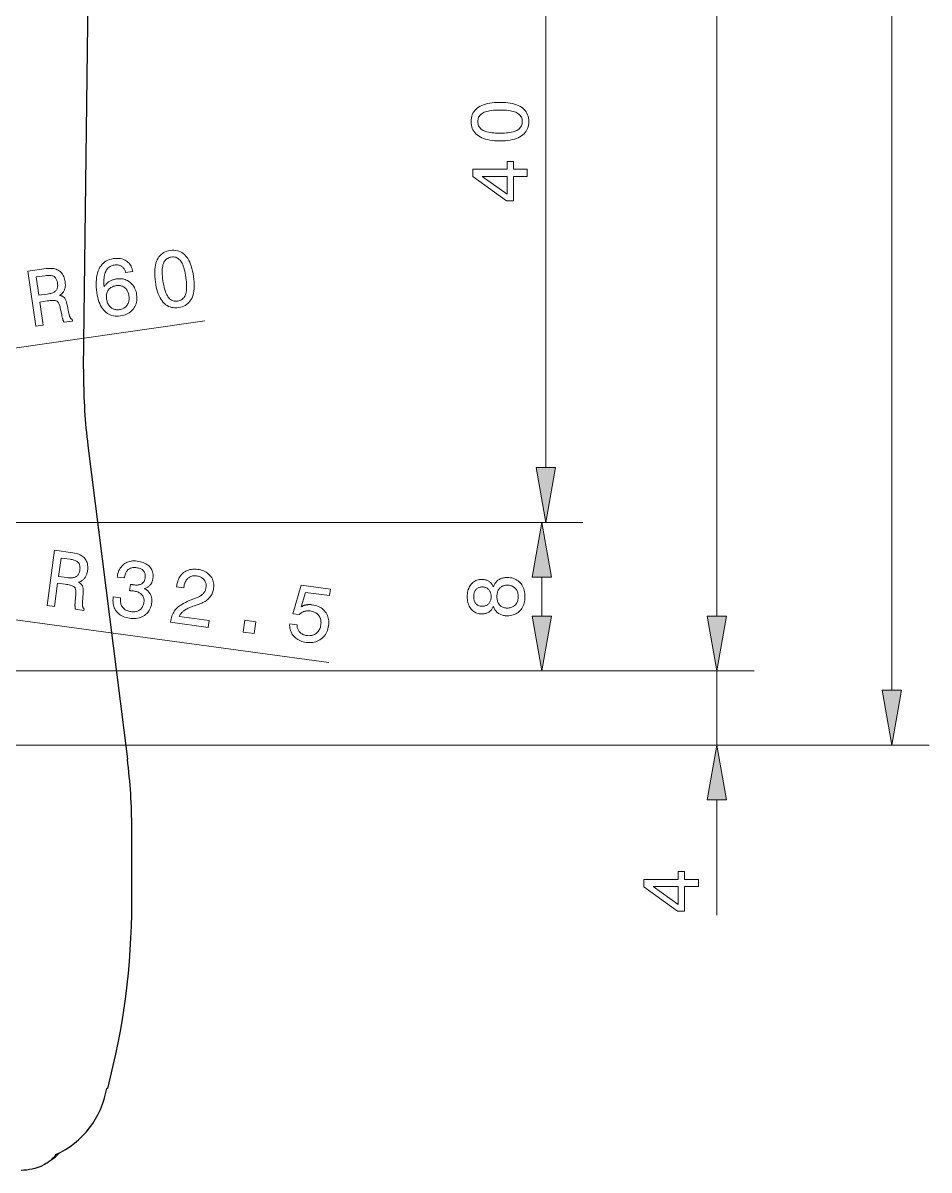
# Model space of a CAD drawing. Extents: x 0 to 297, y 0 to 529.
# Drawn here: x 182.6 to 231.4, y 113.3 to 175.1 of the extents above; entities that cross this region are included whole.
import ezdxf

# ---------------------------------------------------------------- set-up
doc = ezdxf.new("R2010")
doc.units = 0

msp = doc.modelspace()

# ---------------------------------------------------------------- linework, layer by layer
at = {"color": 7, "lineweight": 13}
for p, q in [((220.009, 143.185), (220.009, 359.276)), ((229.435, 139.185), (229.435, 359.276)), ((210.787, 151.185), (210.787, 185.276)), ((176.311, 148.23), (212.577, 148.23)), ((176.311, 148.23), (212.787, 148.23)), ((178.94, 143.432), (199.103, 140.677)), ((175.261, 140.23), (222.009, 140.23)), ((175.261, 140.23), (212.577, 140.23)), ((175.261, 140.23), (222.009, 140.23)), ((169.97, 136.23), (222.009, 136.23)), ((169.97, 136.23), (231.435, 136.23))]:
    msp.add_line(p, q, dxfattribs=at)
at = {"color": 7, "lineweight": 30}
msp.add_line((185.889, 156.504), (186.986, 244.63), dxfattribs=at)
at = {"color": 7, "lineweight": 13, "ltscale": 0.348151}
msp.add_line((178.635, 157.12), (192.422, 159.086), dxfattribs=at)
at = {"color": 7, "lineweight": 30, "ltscale": 0.009341}
msp.add_line((185.889, 156.504), (185.886, 156.13), dxfattribs=at)
at = {"color": 7, "lineweight": 30, "ltscale": 0.425823}
msp.add_line((186.122, 152.38), (188.251, 135.481), dxfattribs=at)
at = {"color": 7, "lineweight": 13, "ltscale": 0.052279}
msp.add_line((210.577, 143.185), (210.577, 145.276), dxfattribs=at)
at = {"color": 7, "lineweight": 13, "ltscale": 0.051139}
msp.add_line((220.009, 143.185), (220.009, 145.23), dxfattribs=at)
at = {"color": 7, "lineweight": 13, "ltscale": 0.1}
msp.add_line((220.009, 136.23), (220.009, 140.23), dxfattribs=at)
at = {"color": 7, "lineweight": 13, "ltscale": 0.155188}
msp.add_line((220.009, 127.068), (220.009, 133.276), dxfattribs=at)
at = {"color": 7, "lineweight": 30, "ltscale": 0.1}
msp.add_line((188.486, 127.73), (188.486, 131.73), dxfattribs=at)
at = {"color": 7, "lineweight": 30, "ltscale": 0.00125}
msp.add_line((187.186, 117.73), (187.136, 117.73), dxfattribs=at)
at = {"color": 7, "lineweight": 30, "ltscale": 0.000974163}
msp.add_line((184.371, 114.131), (184.394, 114.162), dxfattribs=at)
at = {"color": 7, "lineweight": 13}
for points in [[(208.324, 168.788), (208.175, 168.791), (208.034, 168.799), (207.9, 168.812), (207.773, 168.831), (207.653, 168.855), (207.541, 168.884), (207.436, 168.919), (207.339, 168.958), (207.248, 169.004), (207.165, 169.054), (207.09, 169.11), (207.022, 169.17), (206.962, 169.235), (206.911, 169.305), (206.867, 169.38), (206.831, 169.46), (206.804, 169.545), (206.784, 169.634), (206.772, 169.729), (206.768, 169.828), (206.772, 169.928), (206.784, 170.023), (206.803, 170.113), (206.831, 170.198), (206.866, 170.278), (206.91, 170.353), (206.961, 170.423), (207.02, 170.488), (207.087, 170.548), (207.162, 170.603), (207.245, 170.652), (207.335, 170.697), (207.432, 170.736), (207.537, 170.771), (207.65, 170.799), (207.769, 170.823), (207.897, 170.841), (208.032, 170.855), (208.174, 170.862), (208.324, 170.865), (208.473, 170.862), (208.615, 170.855), (208.749, 170.841), (208.876, 170.823), (208.996, 170.799), (209.108, 170.771), (209.212, 170.736), (209.309, 170.697), (209.399, 170.652), (209.481, 170.603), (209.556, 170.548), (209.622, 170.488), (209.681, 170.423), (209.732, 170.353), (209.775, 170.278), (209.81, 170.198), (209.838, 170.113), (209.857, 170.023), (209.869, 169.928), (209.873, 169.828), (209.869, 169.729), (209.857, 169.634), (209.838, 169.545), (209.81, 169.46), (209.775, 169.38), (209.731, 169.305), (209.68, 169.235), (209.621, 169.17), (209.554, 169.11), (209.479, 169.054), (209.396, 169.004), (209.307, 168.958), (209.209, 168.919), (209.105, 168.884), (208.993, 168.855), (208.874, 168.831), (208.747, 168.812), (208.613, 168.799), (208.472, 168.791)], [(208.324, 169.202), (208.444, 169.203), (208.558, 169.208), (208.666, 169.215), (208.766, 169.226), (208.86, 169.24), (208.948, 169.256), (209.029, 169.276), (209.103, 169.299), (209.17, 169.325), (209.231, 169.353), (209.286, 169.385), (209.335, 169.421), (209.378, 169.46), (209.415, 169.502), (209.447, 169.548), (209.473, 169.597), (209.493, 169.65), (209.507, 169.706), (209.516, 169.765), (209.519, 169.828), (209.516, 169.891), (209.508, 169.951), (209.493, 170.007), (209.473, 170.059), (209.448, 170.108), (209.417, 170.154), (209.38, 170.196), (209.337, 170.235), (209.288, 170.27), (209.234, 170.301), (209.174, 170.329), (209.107, 170.355), (209.033, 170.377), (208.952, 170.396), (208.864, 170.413), (208.77, 170.426), (208.669, 170.436), (208.56, 170.444), (208.445, 170.448), (208.324, 170.45), (208.201, 170.448), (208.086, 170.444), (207.978, 170.436), (207.876, 170.426), (207.781, 170.413), (207.693, 170.396), (207.612, 170.377), (207.538, 170.355), (207.471, 170.329), (207.411, 170.301), (207.357, 170.27), (207.308, 170.235), (207.266, 170.196), (207.229, 170.154), (207.197, 170.108), (207.172, 170.059), (207.152, 170.007), (207.138, 169.951), (207.129, 169.891), (207.126, 169.828), (207.129, 169.765), (207.138, 169.706), (207.152, 169.65), (207.172, 169.597), (207.198, 169.548), (207.23, 169.502), (207.267, 169.46), (207.31, 169.421), (207.359, 169.385), (207.414, 169.353), (207.475, 169.325), (207.542, 169.299), (207.617, 169.276), (207.698, 169.256), (207.785, 169.24), (207.88, 169.226), (207.981, 169.215), (208.088, 169.208), (208.203, 169.203)], [(209.787, 166.868), (209.045, 166.868), (209.045, 165.55), (208.665, 165.55), (206.854, 166.864), (206.854, 167.256), (208.699, 167.256), (208.699, 167.684), (209.045, 167.684), (209.045, 167.256), (209.787, 167.256)], [(208.699, 165.913), (208.699, 166.868), (207.356, 166.868)], [(189.756, 161.194), (189.738, 161.341), (189.725, 161.482), (189.72, 161.617), (189.72, 161.745), (189.727, 161.867), (189.74, 161.982), (189.759, 162.091), (189.785, 162.193), (189.817, 162.289), (189.855, 162.378), (189.9, 162.461), (189.95, 162.536), (190.006, 162.604), (190.068, 162.665), (190.136, 162.719), (190.21, 162.766), (190.29, 162.805), (190.376, 162.838), (190.468, 162.863), (190.565, 162.881), (190.665, 162.891), (190.76, 162.893), (190.852, 162.886), (190.94, 162.871), (191.024, 162.847), (191.105, 162.814), (191.181, 162.774), (191.254, 162.724), (191.323, 162.666), (191.388, 162.6), (191.449, 162.525), (191.506, 162.442), (191.559, 162.351), (191.607, 162.252), (191.652, 162.145), (191.692, 162.03), (191.728, 161.906), (191.76, 161.775), (191.788, 161.635), (191.812, 161.487), (191.83, 161.339), (191.842, 161.197), (191.848, 161.062), (191.848, 160.934), (191.842, 160.812), (191.829, 160.697), (191.81, 160.589), (191.785, 160.487), (191.753, 160.392), (191.715, 160.304), (191.671, 160.223), (191.621, 160.148), (191.565, 160.081), (191.503, 160.02), (191.435, 159.967), (191.361, 159.921), (191.281, 159.882), (191.194, 159.85), (191.102, 159.824), (191.004, 159.806), (190.905, 159.796), (190.81, 159.795), (190.718, 159.802), (190.631, 159.817), (190.547, 159.841), (190.466, 159.873), (190.39, 159.914), (190.317, 159.963), (190.248, 160.021), (190.182, 160.088), (190.12, 160.162), (190.063, 160.245), (190.01, 160.335), (189.961, 160.434), (189.916, 160.54), (189.876, 160.655), (189.839, 160.778), (189.807, 160.908), (189.78, 161.047)], [(188.543, 161.753), (188.151, 161.697), (188.139, 161.742), (188.124, 161.784), (188.108, 161.823), (188.09, 161.86), (188.07, 161.894), (188.048, 161.926), (188.024, 161.955), (187.998, 161.982), (187.97, 162.006), (187.94, 162.028), (187.908, 162.047), (187.874, 162.064), (187.839, 162.077), (187.802, 162.088), (187.763, 162.096), (187.723, 162.102), (187.681, 162.105), (187.637, 162.105), (187.592, 162.102), (187.544, 162.096), (187.481, 162.085), (187.422, 162.068), (187.366, 162.046), (187.314, 162.02), (187.266, 161.989), (187.222, 161.952), (187.182, 161.911), (187.145, 161.865), (187.113, 161.814), (187.084, 161.758), (187.059, 161.697), (187.037, 161.631), (187.019, 161.56), (187.005, 161.484), (186.994, 161.403), (186.988, 161.316), (186.984, 161.225), (186.985, 161.128), (186.989, 161.026), (186.997, 160.919), (187.018, 160.954), (187.04, 160.988), (187.064, 161.02), (187.089, 161.051), (187.116, 161.081), (187.143, 161.109), (187.173, 161.135), (187.203, 161.161), (187.235, 161.185), (187.268, 161.207), (187.302, 161.228), (187.337, 161.248), (187.374, 161.266), (187.411, 161.282), (187.45, 161.297), (187.49, 161.31), (187.531, 161.322), (187.573, 161.333), (187.616, 161.341), (187.66, 161.348), (187.743, 161.357), (187.824, 161.361), (187.902, 161.358), (187.978, 161.35), (188.051, 161.335), (188.122, 161.315), (188.191, 161.289), (188.257, 161.257), (188.321, 161.219), (188.383, 161.176), (188.441, 161.127), (188.494, 161.074), (188.542, 161.017), (188.586, 160.956), (188.625, 160.891), (188.659, 160.821), (188.688, 160.747), (188.713, 160.669), (188.732, 160.587), (188.747, 160.5), (188.757, 160.413), (188.761, 160.329), (188.758, 160.246), (188.75, 160.167), (188.735, 160.09), (188.714, 160.015), (188.688, 159.943), (188.655, 159.873), (188.616, 159.806), (188.571, 159.742), (188.521, 159.681), (188.467, 159.625), (188.409, 159.575), (188.346, 159.529), (188.279, 159.488), (188.208, 159.453), (188.133, 159.422), (188.053, 159.397), (187.969, 159.377), (187.881, 159.361), (187.779, 159.35), (187.68, 159.347), (187.586, 159.352), (187.495, 159.365), (187.408, 159.386), (187.325, 159.414), (187.245, 159.451), (187.17, 159.495), (187.098, 159.548), (187.03, 159.608), (186.967, 159.676), (186.908, 159.751), (186.854, 159.833), (186.804, 159.923), (186.759, 160.019), (186.719, 160.123), (186.683, 160.234), (186.652, 160.352), (186.626, 160.478), (186.604, 160.61), (186.585, 160.766), (186.573, 160.916), (186.567, 161.06), (186.569, 161.197), (186.577, 161.328), (186.593, 161.452), (186.615, 161.57), (186.644, 161.682), (186.68, 161.788), (186.724, 161.887), (186.773, 161.979), (186.829, 162.062), (186.89, 162.138), (186.958, 162.206), (187.031, 162.265), (187.111, 162.317), (187.196, 162.36), (187.288, 162.395), (187.385, 162.423), (187.489, 162.442), (187.572, 162.452), (187.652, 162.457), (187.73, 162.457), (187.804, 162.452), (187.876, 162.442), (187.944, 162.428), (188.01, 162.409), (188.072, 162.385), (188.132, 162.356), (188.188, 162.322), (188.242, 162.284), (188.291, 162.242), (188.336, 162.196), (188.378, 162.145), (188.415, 162.09), (188.449, 162.031), (188.478, 161.968), (188.504, 161.901), (188.525, 161.829)], [(190.165, 161.252), (190.184, 161.133), (190.204, 161.021), (190.227, 160.915), (190.252, 160.817), (190.278, 160.726), (190.307, 160.642), (190.338, 160.565), (190.371, 160.494), (190.406, 160.431), (190.443, 160.375), (190.483, 160.325), (190.525, 160.282), (190.57, 160.245), (190.617, 160.214), (190.666, 160.189), (190.719, 160.17), (190.774, 160.158), (190.831, 160.151), (190.891, 160.151), (190.954, 160.157), (191.016, 160.169), (191.074, 160.186), (191.127, 160.208), (191.176, 160.235), (191.221, 160.267), (191.262, 160.305), (191.299, 160.347), (191.331, 160.395), (191.358, 160.448), (191.382, 160.506), (191.401, 160.569), (191.417, 160.639), (191.429, 160.716), (191.436, 160.799), (191.44, 160.888), (191.44, 160.983), (191.436, 161.085), (191.428, 161.193), (191.416, 161.308), (191.401, 161.428), (191.382, 161.549), (191.361, 161.663), (191.338, 161.769), (191.314, 161.868), (191.287, 161.96), (191.259, 162.045), (191.228, 162.122), (191.195, 162.192), (191.161, 162.255), (191.125, 162.311), (191.086, 162.36), (191.044, 162.403), (191, 162.44), (190.953, 162.471), (190.904, 162.495), (190.851, 162.514), (190.797, 162.526), (190.739, 162.532), (190.679, 162.532), (190.616, 162.526), (190.554, 162.514), (190.496, 162.497), (190.443, 162.475), (190.394, 162.448), (190.349, 162.415), (190.308, 162.377), (190.271, 162.334), (190.239, 162.286), (190.211, 162.233), (190.187, 162.174), (190.167, 162.11), (190.151, 162.039), (190.139, 161.962), (190.131, 161.88), (190.127, 161.79), (190.126, 161.695), (190.13, 161.594), (190.138, 161.486), (190.149, 161.372)], [(183.31, 158.796), (182.887, 161.762), (183.879, 161.904), (183.964, 161.914), (184.047, 161.919), (184.126, 161.919), (184.201, 161.914), (184.272, 161.905), (184.34, 161.89), (184.405, 161.871), (184.466, 161.846), (184.523, 161.817), (184.577, 161.783), (184.627, 161.744), (184.673, 161.7), (184.715, 161.652), (184.753, 161.6), (184.787, 161.542), (184.817, 161.48), (184.843, 161.414), (184.865, 161.342), (184.883, 161.267), (184.897, 161.186), (184.902, 161.138), (184.906, 161.091), (184.908, 161.045), (184.907, 161.001), (184.904, 160.957), (184.899, 160.915), (184.892, 160.874), (184.882, 160.835), (184.87, 160.796), (184.856, 160.759), (184.84, 160.723), (184.822, 160.688), (184.802, 160.655), (184.779, 160.623), (184.755, 160.592), (184.728, 160.563), (184.699, 160.535), (184.668, 160.508), (184.635, 160.483), (184.6, 160.458), (184.633, 160.452), (184.665, 160.445), (184.695, 160.436), (184.723, 160.425), (184.749, 160.413), (184.774, 160.4), (184.797, 160.385), (184.819, 160.369), (184.838, 160.351), (184.857, 160.332), (184.874, 160.31), (184.89, 160.285), (184.906, 160.257), (184.921, 160.225), (184.936, 160.189), (184.95, 160.15), (184.964, 160.108), (184.977, 160.062), (184.989, 160.013), (185.001, 159.96), (185.101, 159.482), (185.108, 159.452), (185.115, 159.424), (185.122, 159.397), (185.129, 159.372), (185.136, 159.349), (185.143, 159.327), (185.151, 159.307), (185.158, 159.289), (185.166, 159.273), (185.174, 159.258), (185.182, 159.245), (185.191, 159.232), (185.2, 159.221), (185.21, 159.21), (185.22, 159.199), (185.232, 159.19), (185.243, 159.182), (185.255, 159.174), (185.268, 159.167), (185.281, 159.161), (185.293, 159.079), (184.844, 159.015), (184.837, 159.025), (184.83, 159.035), (184.823, 159.046), (184.816, 159.058), (184.809, 159.072), (184.802, 159.086), (184.796, 159.101), (184.789, 159.117), (184.782, 159.134), (184.776, 159.152), (184.769, 159.172), (184.763, 159.193), (184.756, 159.215), (184.75, 159.238), (184.743, 159.263), (184.736, 159.289), (184.73, 159.316), (184.723, 159.345), (184.716, 159.376), (184.71, 159.407), (184.634, 159.788), (184.622, 159.844), (184.608, 159.895), (184.594, 159.941), (184.578, 159.984), (184.562, 160.022), (184.544, 160.056), (184.525, 160.086), (184.505, 160.111), (184.483, 160.132), (184.461, 160.149), (184.435, 160.162), (184.403, 160.173), (184.366, 160.181), (184.322, 160.186), (184.272, 160.189), (184.217, 160.189), (184.155, 160.187), (184.088, 160.182), (184.014, 160.174), (183.935, 160.163), (183.528, 160.105), (183.707, 158.853)], [(183.82, 161.525), (183.336, 161.456), (183.476, 160.468), (183.933, 160.534), (184.001, 160.544), (184.064, 160.557), (184.122, 160.571), (184.176, 160.587), (184.225, 160.605), (184.27, 160.624), (184.31, 160.645), (184.346, 160.667), (184.377, 160.692), (184.403, 160.718), (184.426, 160.746), (184.446, 160.777), (184.462, 160.81), (184.475, 160.847), (184.485, 160.885), (184.492, 160.927), (184.495, 160.971), (184.495, 161.018), (184.493, 161.067), (184.487, 161.119), (184.478, 161.17), (184.467, 161.218), (184.454, 161.262), (184.438, 161.303), (184.421, 161.34), (184.4, 161.374), (184.378, 161.405), (184.353, 161.432), (184.326, 161.456), (184.297, 161.477), (184.265, 161.494), (184.23, 161.509), (184.19, 161.521), (184.148, 161.53), (184.102, 161.536), (184.052, 161.539), (183.999, 161.54), (183.943, 161.538), (183.883, 161.533)], [(188.335, 160.437), (188.325, 160.494), (188.312, 160.548), (188.297, 160.599), (188.279, 160.647), (188.257, 160.693), (188.233, 160.735), (188.206, 160.775), (188.176, 160.812), (188.144, 160.846), (188.108, 160.878), (188.07, 160.906), (188.031, 160.93), (187.99, 160.951), (187.948, 160.968), (187.904, 160.981), (187.858, 160.991), (187.811, 160.996), (187.763, 160.998), (187.713, 160.996), (187.662, 160.991), (187.605, 160.981), (187.551, 160.968), (187.5, 160.952), (187.452, 160.933), (187.407, 160.911), (187.365, 160.886), (187.326, 160.857), (187.291, 160.826), (187.258, 160.792), (187.228, 160.754), (187.202, 160.714), (187.179, 160.672), (187.16, 160.628), (187.144, 160.582), (187.132, 160.534), (187.124, 160.483), (187.12, 160.431), (187.119, 160.376), (187.122, 160.32), (187.129, 160.261), (187.139, 160.203), (187.152, 160.148), (187.168, 160.095), (187.186, 160.046), (187.208, 159.999), (187.233, 159.956), (187.26, 159.915), (187.291, 159.877), (187.324, 159.843), (187.36, 159.811), (187.399, 159.782), (187.44, 159.758), (187.482, 159.737), (187.526, 159.72), (187.572, 159.707), (187.62, 159.697), (187.669, 159.692), (187.721, 159.69), (187.774, 159.693), (187.829, 159.699), (187.881, 159.708), (187.931, 159.721), (187.978, 159.736), (188.022, 159.756), (188.064, 159.778), (188.104, 159.804), (188.141, 159.833), (188.175, 159.866), (188.207, 159.902), (188.236, 159.941), (188.262, 159.983), (188.285, 160.026), (188.304, 160.071), (188.319, 160.118), (188.331, 160.167), (188.339, 160.218), (188.343, 160.27), (188.344, 160.324), (188.341, 160.38)], [(210.266, 151.185), (210.787, 148.23), (211.308, 151.185)], [(211.098, 145.276), (210.577, 148.23), (210.056, 145.276)], [(183.921, 143.76), (184.326, 146.729), (185.319, 146.593), (185.404, 146.579), (185.484, 146.562), (185.56, 146.54), (185.631, 146.515), (185.698, 146.486), (185.759, 146.454), (185.816, 146.417), (185.868, 146.377), (185.915, 146.333), (185.957, 146.285), (185.995, 146.234), (186.027, 146.18), (186.054, 146.122), (186.077, 146.061), (186.093, 145.996), (186.105, 145.929), (186.112, 145.858), (186.113, 145.783), (186.11, 145.705), (186.101, 145.624), (186.094, 145.576), (186.084, 145.53), (186.073, 145.486), (186.06, 145.443), (186.046, 145.402), (186.029, 145.363), (186.011, 145.326), (185.991, 145.29), (185.969, 145.256), (185.945, 145.224), (185.92, 145.194), (185.893, 145.166), (185.864, 145.139), (185.834, 145.115), (185.802, 145.092), (185.768, 145.071), (185.733, 145.052), (185.696, 145.034), (185.657, 145.019), (185.617, 145.005), (185.647, 144.99), (185.675, 144.975), (185.701, 144.958), (185.725, 144.94), (185.748, 144.921), (185.768, 144.902), (185.786, 144.881), (185.802, 144.859), (185.816, 144.837), (185.829, 144.814), (185.839, 144.788), (185.848, 144.759), (185.856, 144.728), (185.862, 144.693), (185.866, 144.655), (185.869, 144.613), (185.87, 144.569), (185.87, 144.521), (185.869, 144.47), (185.866, 144.416), (185.831, 143.929), (185.829, 143.898), (185.828, 143.869), (185.827, 143.842), (185.827, 143.816), (185.828, 143.791), (185.829, 143.769), (185.831, 143.747), (185.833, 143.728), (185.836, 143.71), (185.84, 143.694), (185.844, 143.679), (185.849, 143.664), (185.855, 143.65), (185.861, 143.637), (185.868, 143.625), (185.876, 143.613), (185.885, 143.601), (185.895, 143.59), (185.905, 143.58), (185.916, 143.571), (185.905, 143.489), (185.456, 143.551), (185.452, 143.561), (185.448, 143.573), (185.444, 143.586), (185.441, 143.6), (185.438, 143.614), (185.435, 143.63), (185.433, 143.646), (185.431, 143.664), (185.429, 143.682), (185.428, 143.701), (185.427, 143.722), (185.426, 143.743), (185.426, 143.766), (185.426, 143.791), (185.426, 143.816), (185.427, 143.843), (185.428, 143.872), (185.43, 143.901), (185.432, 143.932), (185.434, 143.964), (185.466, 144.351), (185.469, 144.408), (185.47, 144.461), (185.469, 144.51), (185.466, 144.555), (185.46, 144.596), (185.452, 144.634), (185.442, 144.668), (185.43, 144.697), (185.415, 144.724), (185.398, 144.746), (185.377, 144.766), (185.349, 144.785), (185.315, 144.803), (185.274, 144.82), (185.227, 144.836), (185.174, 144.851), (185.114, 144.866), (185.048, 144.879), (184.975, 144.892), (184.896, 144.904), (184.489, 144.959), (184.318, 143.706)], [(185.158, 146.245), (184.674, 146.311), (184.539, 145.323), (184.996, 145.26), (185.064, 145.252), (185.128, 145.247), (185.188, 145.245), (185.244, 145.245), (185.296, 145.249), (185.344, 145.255), (185.389, 145.264), (185.429, 145.276), (185.466, 145.291), (185.498, 145.309), (185.528, 145.33), (185.555, 145.354), (185.58, 145.382), (185.603, 145.413), (185.623, 145.448), (185.641, 145.486), (185.656, 145.527), (185.669, 145.572), (185.68, 145.62), (185.689, 145.672), (185.694, 145.723), (185.697, 145.772), (185.696, 145.818), (185.692, 145.862), (185.685, 145.903), (185.675, 145.941), (185.662, 145.977), (185.646, 146.01), (185.627, 146.04), (185.604, 146.068), (185.578, 146.093), (185.548, 146.117), (185.514, 146.139), (185.475, 146.16), (185.433, 146.178), (185.386, 146.195), (185.335, 146.21), (185.28, 146.223), (185.221, 146.235)], [(187.489, 144.222), (187.884, 144.168), (187.878, 144.106), (187.876, 144.047), (187.878, 143.99), (187.883, 143.936), (187.892, 143.884), (187.904, 143.834), (187.92, 143.786), (187.94, 143.742), (187.963, 143.699), (187.99, 143.659), (188.02, 143.621), (188.053, 143.587), (188.089, 143.556), (188.129, 143.527), (188.171, 143.502), (188.217, 143.48), (188.266, 143.461), (188.318, 143.445), (188.373, 143.433), (188.431, 143.423), (188.489, 143.417), (188.544, 143.414), (188.597, 143.415), (188.649, 143.419), (188.698, 143.426), (188.745, 143.437), (188.79, 143.452), (188.833, 143.47), (188.874, 143.492), (188.913, 143.517), (188.949, 143.545), (188.983, 143.576), (189.013, 143.609), (189.04, 143.646), (189.065, 143.685), (189.086, 143.727), (189.104, 143.772), (189.119, 143.82), (189.131, 143.871), (189.14, 143.924), (189.145, 143.973), (189.146, 144.02), (189.144, 144.065), (189.138, 144.109), (189.129, 144.151), (189.116, 144.191), (189.099, 144.229), (189.078, 144.266), (189.054, 144.301), (189.027, 144.334), (188.996, 144.365), (188.962, 144.394), (188.925, 144.42), (188.885, 144.444), (188.841, 144.466), (188.795, 144.485), (188.746, 144.501), (188.693, 144.516), (188.638, 144.527), (188.579, 144.537), (188.571, 144.538), (188.562, 144.539), (188.554, 144.54), (188.545, 144.541), (188.536, 144.542), (188.527, 144.543), (188.518, 144.544), (188.509, 144.545), (188.5, 144.546), (188.491, 144.547), (188.481, 144.548), (188.471, 144.548), (188.461, 144.549), (188.449, 144.55), (188.437, 144.551), (188.425, 144.552), (188.412, 144.554), (188.398, 144.555), (188.384, 144.556), (188.369, 144.557), (188.415, 144.893), (188.424, 144.892), (188.433, 144.89), (188.442, 144.888), (188.451, 144.887), (188.46, 144.885), (188.468, 144.884), (188.477, 144.882), (188.485, 144.881), (188.494, 144.88), (188.502, 144.878), (188.51, 144.877), (188.519, 144.876), (188.527, 144.874), (188.535, 144.873), (188.542, 144.872), (188.55, 144.871), (188.557, 144.87), (188.565, 144.869), (188.572, 144.868), (188.579, 144.867), (188.636, 144.86), (188.689, 144.856), (188.74, 144.855), (188.789, 144.857), (188.834, 144.861), (188.877, 144.868), (188.917, 144.877), (188.955, 144.889), (188.99, 144.904), (189.022, 144.922), (189.052, 144.942), (189.079, 144.966), (189.104, 144.992), (189.126, 145.02), (189.146, 145.052), (189.163, 145.086), (189.178, 145.123), (189.191, 145.163), (189.201, 145.205), (189.208, 145.251), (189.213, 145.295), (189.215, 145.338), (189.214, 145.378), (189.209, 145.418), (189.202, 145.455), (189.192, 145.491), (189.179, 145.525), (189.162, 145.557), (189.143, 145.587), (189.121, 145.616), (189.096, 145.643), (189.068, 145.668), (189.038, 145.69), (189.005, 145.711), (188.969, 145.729), (188.931, 145.746), (188.89, 145.76), (188.846, 145.772), (188.799, 145.782), (188.75, 145.79), (188.695, 145.796), (188.641, 145.798), (188.59, 145.797), (188.541, 145.792), (188.495, 145.784), (188.451, 145.772), (188.409, 145.756), (188.369, 145.737), (188.332, 145.715), (188.297, 145.688), (188.264, 145.658), (188.234, 145.625), (188.207, 145.588), (188.182, 145.548), (188.159, 145.505), (188.139, 145.458), (188.122, 145.408), (188.107, 145.354), (188.095, 145.297), (188.085, 145.236), (187.705, 145.288), (187.709, 145.317), (187.723, 145.403), (187.742, 145.484), (187.765, 145.56), (187.793, 145.633), (187.826, 145.701), (187.863, 145.765), (187.905, 145.825), (187.951, 145.88), (188.002, 145.931), (188.058, 145.978), (188.117, 146.02), (188.179, 146.057), (188.244, 146.087), (188.312, 146.113), (188.382, 146.132), (188.456, 146.146), (188.532, 146.154), (188.611, 146.156), (188.693, 146.153), (188.777, 146.144), (188.866, 146.13), (188.95, 146.112), (189.029, 146.09), (189.104, 146.065), (189.174, 146.036), (189.24, 146.003), (189.3, 145.967), (189.356, 145.927), (189.408, 145.884), (189.454, 145.836), (189.496, 145.786), (189.532, 145.733), (189.563, 145.677), (189.588, 145.619), (189.608, 145.558), (189.622, 145.494), (189.631, 145.428), (189.634, 145.359), (189.632, 145.287), (189.625, 145.213), (189.618, 145.171), (189.609, 145.13), (189.599, 145.091), (189.587, 145.053), (189.574, 145.017), (189.558, 144.982), (189.541, 144.949), (189.522, 144.917), (189.502, 144.887), (189.479, 144.859), (189.455, 144.831), (189.43, 144.806), (189.403, 144.783), (189.374, 144.761), (189.343, 144.74), (189.311, 144.722), (189.278, 144.705), (189.242, 144.69), (189.205, 144.677), (189.167, 144.665), (189.211, 144.64), (189.253, 144.614), (189.292, 144.585), (189.329, 144.555), (189.363, 144.524), (189.394, 144.491), (189.423, 144.456), (189.449, 144.419), (189.473, 144.381), (189.494, 144.342), (189.512, 144.3), (189.528, 144.258), (189.541, 144.214), (189.551, 144.168), (189.559, 144.122), (189.564, 144.073), (189.566, 144.024), (189.565, 143.973), (189.562, 143.921), (189.556, 143.867), (189.541, 143.784), (189.521, 143.704), (189.496, 143.629), (189.466, 143.558), (189.43, 143.491), (189.389, 143.429), (189.342, 143.37), (189.29, 143.316), (189.232, 143.266), (189.169, 143.22), (189.102, 143.179), (189.032, 143.144), (188.959, 143.114), (188.882, 143.09), (188.802, 143.072), (188.72, 143.06), (188.634, 143.053), (188.544, 143.052), (188.452, 143.057), (188.357, 143.067), (188.267, 143.082), (188.182, 143.102), (188.101, 143.127), (188.025, 143.156), (187.953, 143.191), (187.886, 143.23), (187.823, 143.275), (187.764, 143.324), (187.71, 143.378), (187.661, 143.437), (187.616, 143.499), (187.578, 143.565), (187.545, 143.634), (187.519, 143.705), (187.498, 143.779), (187.484, 143.856), (187.475, 143.936), (187.472, 144.019), (187.476, 144.104), (187.485, 144.193)], [(190.566, 142.853), (190.568, 142.865), (190.582, 142.951), (190.599, 143.034), (190.621, 143.114), (190.646, 143.19), (190.674, 143.262), (190.707, 143.332), (190.743, 143.397), (190.782, 143.459), (190.826, 143.518), (190.873, 143.573), (190.925, 143.626), (190.984, 143.678), (191.05, 143.729), (191.122, 143.779), (191.2, 143.828), (191.286, 143.876), (191.378, 143.923), (191.476, 143.969), (191.581, 144.014), (191.693, 144.058), (191.964, 144.162), (192.012, 144.181), (192.057, 144.2), (192.1, 144.221), (192.141, 144.243), (192.179, 144.266), (192.215, 144.289), (192.248, 144.314), (192.279, 144.339), (192.308, 144.366), (192.334, 144.393), (192.358, 144.422), (192.38, 144.451), (192.401, 144.483), (192.419, 144.515), (192.435, 144.549), (192.45, 144.584), (192.462, 144.621), (192.473, 144.659), (192.481, 144.698), (192.488, 144.739), (192.492, 144.786), (192.494, 144.831), (192.491, 144.874), (192.486, 144.917), (192.476, 144.958), (192.464, 144.998), (192.447, 145.036), (192.428, 145.073), (192.405, 145.108), (192.378, 145.142), (192.348, 145.175), (192.316, 145.204), (192.281, 145.231), (192.244, 145.255), (192.204, 145.277), (192.161, 145.296), (192.116, 145.313), (192.068, 145.327), (192.017, 145.338), (191.964, 145.347), (191.911, 145.352), (191.86, 145.354), (191.811, 145.351), (191.763, 145.344), (191.717, 145.334), (191.673, 145.319), (191.631, 145.301), (191.59, 145.278), (191.551, 145.252), (191.514, 145.221), (191.479, 145.187), (191.447, 145.15), (191.418, 145.109), (191.391, 145.066), (191.368, 145.019), (191.347, 144.969), (191.328, 144.915), (191.313, 144.859), (191.3, 144.8), (191.289, 144.737), (191.285, 144.701), (190.896, 144.754), (190.904, 144.815), (190.92, 144.907), (190.94, 144.994), (190.965, 145.076), (190.994, 145.154), (191.029, 145.227), (191.068, 145.295), (191.112, 145.359), (191.161, 145.419), (191.215, 145.473), (191.273, 145.523), (191.336, 145.568), (191.402, 145.606), (191.47, 145.639), (191.542, 145.665), (191.617, 145.686), (191.694, 145.701), (191.775, 145.709), (191.859, 145.712), (191.946, 145.708), (192.036, 145.699), (192.122, 145.685), (192.203, 145.666), (192.281, 145.643), (192.354, 145.615), (192.424, 145.583), (192.49, 145.547), (192.551, 145.506), (192.609, 145.461), (192.662, 145.412), (192.712, 145.357), (192.756, 145.3), (192.795, 145.24), (192.828, 145.178), (192.855, 145.114), (192.876, 145.047), (192.891, 144.978), (192.901, 144.907), (192.905, 144.833), (192.902, 144.757), (192.894, 144.679), (192.885, 144.619), (192.872, 144.56), (192.856, 144.504), (192.837, 144.449), (192.815, 144.397), (192.791, 144.346), (192.763, 144.297), (192.732, 144.251), (192.699, 144.206), (192.662, 144.163), (192.623, 144.122), (192.58, 144.083), (192.534, 144.045), (192.485, 144.009), (192.432, 143.975), (192.377, 143.943), (192.318, 143.912), (192.256, 143.882), (192.191, 143.855), (192.123, 143.829), (191.855, 143.736), (191.78, 143.709), (191.71, 143.682), (191.644, 143.655), (191.582, 143.628), (191.524, 143.601), (191.47, 143.574), (191.42, 143.548), (191.375, 143.522), (191.333, 143.496), (191.296, 143.47), (191.262, 143.443), (191.23, 143.416), (191.2, 143.388), (191.171, 143.359), (191.145, 143.328), (191.121, 143.297), (191.099, 143.265), (191.079, 143.231), (191.061, 143.197), (191.044, 143.162), (192.657, 142.941), (192.607, 142.574)], [(207.962, 143.694), (207.944, 143.655), (207.924, 143.619), (207.902, 143.584), (207.879, 143.551), (207.855, 143.52), (207.83, 143.492), (207.803, 143.465), (207.776, 143.44), (207.746, 143.417), (207.716, 143.397), (207.684, 143.378), (207.65, 143.361), (207.616, 143.346), (207.579, 143.333), (207.542, 143.322), (207.503, 143.313), (207.462, 143.306), (207.42, 143.301), (207.377, 143.299), (207.332, 143.298), (207.265, 143.3), (207.2, 143.308), (207.137, 143.321), (207.078, 143.339), (207.021, 143.362), (206.966, 143.39), (206.914, 143.424), (206.865, 143.463), (206.818, 143.507), (206.773, 143.556), (206.733, 143.609), (206.696, 143.665), (206.664, 143.725), (206.636, 143.788), (206.612, 143.853), (206.593, 143.922), (206.578, 143.994), (206.567, 144.07), (206.561, 144.148), (206.558, 144.229), (206.561, 144.311), (206.567, 144.39), (206.578, 144.465), (206.593, 144.537), (206.612, 144.606), (206.636, 144.672), (206.664, 144.735), (206.696, 144.794), (206.733, 144.85), (206.773, 144.903), (206.818, 144.952), (206.865, 144.995), (206.914, 145.034), (206.966, 145.067), (207.021, 145.095), (207.078, 145.118), (207.137, 145.136), (207.2, 145.149), (207.265, 145.157), (207.332, 145.159), (207.377, 145.158), (207.421, 145.155), (207.463, 145.15), (207.504, 145.144), (207.543, 145.135), (207.581, 145.124), (207.618, 145.112), (207.653, 145.097), (207.686, 145.081), (207.718, 145.062), (207.748, 145.042), (207.778, 145.019), (207.805, 144.995), (207.832, 144.968), (207.857, 144.939), (207.881, 144.909), (207.903, 144.876), (207.924, 144.841), (207.944, 144.804), (207.962, 144.765), (207.982, 144.813), (208.004, 144.859), (208.027, 144.902), (208.052, 144.943), (208.08, 144.981), (208.109, 145.017), (208.141, 145.051), (208.174, 145.082), (208.21, 145.111), (208.247, 145.137), (208.286, 145.161), (208.327, 145.182), (208.37, 145.201), (208.414, 145.217), (208.461, 145.231), (208.508, 145.242), (208.558, 145.251), (208.609, 145.257), (208.662, 145.261), (208.717, 145.262), (208.802, 145.26), (208.883, 145.251), (208.961, 145.237), (209.035, 145.218), (209.106, 145.193), (209.173, 145.162), (209.236, 145.126), (209.297, 145.084), (209.353, 145.036), (209.407, 144.983), (209.455, 144.925), (209.499, 144.863), (209.538, 144.798), (209.571, 144.728), (209.599, 144.655), (209.623, 144.578), (209.641, 144.496), (209.653, 144.411), (209.661, 144.322), (209.664, 144.229), (209.661, 144.136), (209.653, 144.047), (209.641, 143.962), (209.623, 143.881), (209.599, 143.804), (209.571, 143.731), (209.538, 143.661), (209.499, 143.596), (209.455, 143.534), (209.407, 143.477), (209.353, 143.424), (209.297, 143.377), (209.236, 143.335), (209.173, 143.299), (209.106, 143.268), (209.035, 143.243), (208.961, 143.223), (208.883, 143.21), (208.802, 143.201), (208.717, 143.198), (208.662, 143.2), (208.609, 143.203), (208.558, 143.21), (208.508, 143.218), (208.461, 143.23), (208.414, 143.244), (208.37, 143.26), (208.327, 143.279), (208.286, 143.3), (208.247, 143.324), (208.21, 143.35), (208.174, 143.379), (208.141, 143.41), (208.109, 143.443), (208.08, 143.479), (208.052, 143.517), (208.027, 143.558), (208.004, 143.601), (207.982, 143.646)], [(196.993, 142.764), (197.39, 142.71), (197.392, 142.663), (197.397, 142.618), (197.404, 142.575), (197.414, 142.534), (197.427, 142.494), (197.443, 142.456), (197.462, 142.42), (197.483, 142.385), (197.507, 142.352), (197.533, 142.321), (197.562, 142.292), (197.593, 142.265), (197.627, 142.24), (197.662, 142.218), (197.699, 142.199), (197.739, 142.181), (197.78, 142.166), (197.824, 142.154), (197.87, 142.143), (197.918, 142.135), (197.976, 142.129), (198.033, 142.127), (198.088, 142.129), (198.142, 142.134), (198.193, 142.144), (198.243, 142.158), (198.291, 142.175), (198.337, 142.197), (198.381, 142.222), (198.423, 142.252), (198.462, 142.284), (198.499, 142.32), (198.532, 142.358), (198.561, 142.399), (198.588, 142.443), (198.611, 142.49), (198.631, 142.54), (198.647, 142.592), (198.66, 142.647), (198.67, 142.705), (198.676, 142.765), (198.679, 142.822), (198.677, 142.878), (198.672, 142.932), (198.662, 142.983), (198.649, 143.033), (198.632, 143.081), (198.61, 143.127), (198.585, 143.17), (198.556, 143.212), (198.524, 143.251), (198.488, 143.287), (198.45, 143.32), (198.408, 143.349), (198.364, 143.376), (198.317, 143.399), (198.267, 143.418), (198.213, 143.435), (198.157, 143.448), (198.098, 143.458), (198.064, 143.462), (198.03, 143.464), (197.996, 143.465), (197.963, 143.465), (197.93, 143.463), (197.898, 143.46), (197.866, 143.455), (197.834, 143.449), (197.803, 143.441), (197.772, 143.432), (197.742, 143.421), (197.712, 143.409), (197.683, 143.396), (197.655, 143.381), (197.627, 143.365), (197.599, 143.347), (197.572, 143.328), (197.546, 143.307), (197.52, 143.285), (197.495, 143.261), (197.154, 143.308), (197.603, 144.851), (199.191, 144.634), (199.143, 144.283), (197.842, 144.461), (197.613, 143.677), (197.637, 143.693), (197.662, 143.707), (197.688, 143.72), (197.714, 143.733), (197.741, 143.744), (197.768, 143.754), (197.796, 143.764), (197.825, 143.772), (197.854, 143.779), (197.884, 143.786), (197.915, 143.791), (197.946, 143.795), (197.977, 143.799), (198.009, 143.801), (198.041, 143.802), (198.074, 143.802), (198.107, 143.801), (198.14, 143.799), (198.174, 143.796), (198.208, 143.792), (198.297, 143.777), (198.382, 143.757), (198.463, 143.732), (198.539, 143.702), (198.611, 143.667), (198.679, 143.628), (198.742, 143.583), (198.802, 143.534), (198.856, 143.479), (198.907, 143.42), (198.952, 143.356), (198.991, 143.29), (199.025, 143.222), (199.052, 143.151), (199.073, 143.077), (199.088, 143.001), (199.097, 142.922), (199.1, 142.84), (199.097, 142.756), (199.088, 142.669), (199.073, 142.578), (199.052, 142.491), (199.026, 142.408), (198.994, 142.33), (198.957, 142.256), (198.914, 142.186), (198.866, 142.121), (198.812, 142.06), (198.754, 142.003), (198.689, 141.951), (198.621, 141.904), (198.55, 141.864), (198.476, 141.83), (198.399, 141.802), (198.319, 141.78), (198.237, 141.765), (198.152, 141.756), (198.064, 141.753), (197.973, 141.756), (197.88, 141.766), (197.798, 141.78), (197.719, 141.798), (197.644, 141.82), (197.572, 141.847), (197.504, 141.878), (197.439, 141.913), (197.378, 141.953), (197.32, 141.997), (197.266, 142.046), (197.216, 142.098), (197.169, 142.155), (197.129, 142.213), (197.093, 142.274), (197.063, 142.337), (197.038, 142.402), (197.018, 142.47), (197.004, 142.54), (196.995, 142.612), (196.991, 142.687)], [(207.366, 143.709), (207.408, 143.71), (207.448, 143.714), (207.487, 143.721), (207.524, 143.731), (207.56, 143.744), (207.593, 143.76), (207.626, 143.778), (207.656, 143.8), (207.685, 143.824), (207.712, 143.851), (207.736, 143.88), (207.759, 143.912), (207.778, 143.945), (207.795, 143.98), (207.81, 144.017), (207.821, 144.055), (207.831, 144.096), (207.837, 144.139), (207.841, 144.183), (207.842, 144.229), (207.841, 144.276), (207.837, 144.321), (207.831, 144.364), (207.821, 144.405), (207.81, 144.444), (207.795, 144.481), (207.778, 144.516), (207.759, 144.549), (207.736, 144.58), (207.712, 144.61), (207.685, 144.637), (207.656, 144.661), (207.626, 144.682), (207.593, 144.701), (207.56, 144.717), (207.524, 144.729), (207.487, 144.739), (207.448, 144.746), (207.408, 144.751), (207.366, 144.752), (207.324, 144.751), (207.283, 144.747), (207.245, 144.74), (207.208, 144.73), (207.174, 144.717), (207.141, 144.702), (207.11, 144.684), (207.08, 144.663), (207.053, 144.639), (207.027, 144.613), (207.004, 144.584), (206.983, 144.553), (206.965, 144.52), (206.949, 144.485), (206.935, 144.448), (206.924, 144.408), (206.915, 144.367), (206.909, 144.323), (206.905, 144.277), (206.904, 144.229), (206.905, 144.182), (206.909, 144.137), (206.915, 144.093), (206.924, 144.052), (206.935, 144.013), (206.949, 143.976), (206.965, 143.941), (206.983, 143.908), (207.004, 143.877), (207.027, 143.848), (207.053, 143.821), (207.08, 143.798), (207.11, 143.777), (207.141, 143.759), (207.174, 143.743), (207.208, 143.731), (207.245, 143.721), (207.283, 143.714), (207.324, 143.71)], [(208.709, 143.614), (208.762, 143.615), (208.814, 143.62), (208.863, 143.629), (208.91, 143.64), (208.954, 143.655), (208.996, 143.673), (209.036, 143.695), (209.074, 143.72), (209.109, 143.748), (209.142, 143.779), (209.172, 143.814), (209.199, 143.85), (209.223, 143.889), (209.244, 143.931), (209.261, 143.975), (209.276, 144.021), (209.287, 144.069), (209.295, 144.12), (209.3, 144.174), (209.301, 144.229), (209.3, 144.285), (209.295, 144.339), (209.287, 144.39), (209.276, 144.439), (209.261, 144.486), (209.244, 144.53), (209.223, 144.571), (209.199, 144.611), (209.172, 144.647), (209.142, 144.682), (209.109, 144.713), (209.074, 144.741), (209.036, 144.766), (208.996, 144.787), (208.954, 144.806), (208.91, 144.821), (208.863, 144.832), (208.814, 144.84), (208.762, 144.845), (208.709, 144.847), (208.659, 144.845), (208.611, 144.84), (208.565, 144.832), (208.522, 144.821), (208.48, 144.806), (208.441, 144.788), (208.404, 144.766), (208.369, 144.742), (208.336, 144.714), (208.305, 144.683), (208.277, 144.648), (208.252, 144.612), (208.229, 144.573), (208.21, 144.531), (208.194, 144.487), (208.18, 144.441), (208.17, 144.391), (208.162, 144.34), (208.158, 144.286), (208.156, 144.229), (208.158, 144.173), (208.162, 144.12), (208.17, 144.068), (208.18, 144.02), (208.194, 143.973), (208.21, 143.929), (208.229, 143.888), (208.252, 143.849), (208.277, 143.812), (208.305, 143.778), (208.336, 143.747), (208.369, 143.719), (208.404, 143.694), (208.441, 143.673), (208.48, 143.655), (208.522, 143.64), (208.565, 143.629), (208.611, 143.62), (208.659, 143.615)], [(194.483, 142.317), (194.57, 142.955), (195.161, 142.874), (195.074, 142.237)], [(210.056, 143.185), (210.577, 140.23), (211.098, 143.185)], [(219.488, 143.185), (220.009, 140.23), (220.529, 143.185)], [(219.488, 143.185), (220.009, 140.23), (220.529, 143.185)], [(228.914, 139.185), (229.435, 136.23), (229.956, 139.185)], [(220.529, 133.276), (220.009, 136.23), (219.488, 133.276)], [(219.009, 128.605), (218.266, 128.605), (218.266, 127.288), (217.887, 127.288), (216.076, 128.601), (216.076, 128.993), (217.921, 128.993), (217.921, 129.421), (218.266, 129.421), (218.266, 128.993), (219.009, 128.993)], [(217.921, 127.65), (217.921, 128.605), (216.578, 128.605)]]:
    msp.add_lwpolyline(points, close=True, dxfattribs=at)
at = {"color": 7, "lineweight": 30}
for points in [[(184.371, 114.131), (184.318, 114.06), (184.26, 113.994), (184.199, 113.93), (184.133, 113.87), (184.088, 113.832), (184.041, 113.796), (183.943, 113.727), (183.866, 113.679), (183.786, 113.634), (183.704, 113.593)], [(182.527, 113.332), (182.678, 113.339), (182.828, 113.352), (182.978, 113.373), (183.127, 113.401), (183.2, 113.417), (183.274, 113.436), (183.384, 113.468), (183.492, 113.504), (183.599, 113.546), (183.704, 113.593)]]:
    msp.add_lwpolyline(points, dxfattribs=at)
for centre, radius, start, end in [((215.886, 156.13), 30, 179.99999, 187.18143), ((158.486, 131.73), 30, 0, 7.18144), ((149.375, 127.73), 39.112, 345.18619, 359.99999), ((182.404, 118.53), 4.8, 294.49526, 350.4059), ((182.692, 116.052), 2.616, 303.26608, 316.81275)]:
    msp.add_arc(centre, radius, start, end, dxfattribs=at)
at = {"color": 7, "lineweight": 13}
for points in [[(210.266, 151.185), (210.787, 148.23), (210.266, 151.185), (211.308, 151.185)], [(211.098, 145.276), (210.577, 148.23), (211.098, 145.276), (210.056, 145.276)], [(210.056, 143.185), (210.577, 140.23), (210.056, 143.185), (211.098, 143.185)], [(219.488, 143.185), (220.009, 140.23), (219.488, 143.185), (220.529, 143.185)], [(219.488, 143.185), (220.009, 140.23), (219.488, 143.185), (220.529, 143.185)], [(228.914, 139.185), (229.435, 136.23), (228.914, 139.185), (229.956, 139.185)], [(220.529, 133.276), (220.009, 136.23), (220.529, 133.276), (219.488, 133.276)]]:
    msp.add_solid(points, dxfattribs=at)

doc.saveas('drawing.dxf')
